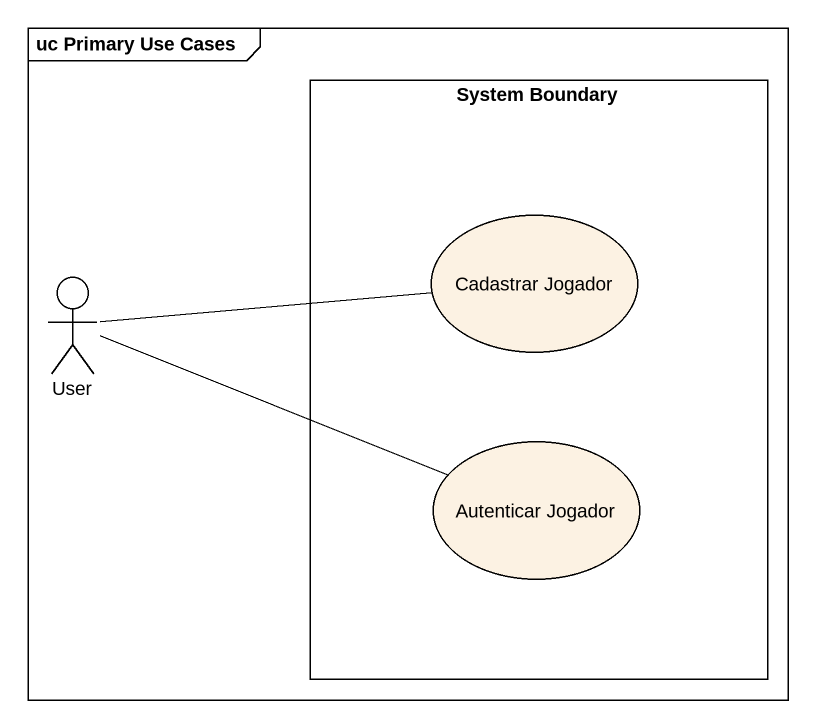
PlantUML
@startuml
mainframe uc Primary Use Cases
rectangle "System Boundary" as System_Boundary {
  usecase "Cadastrar Jogador" as Cadastrar_Jogador
  usecase "Autenticar Jogador" as Autenticar_Jogador
}
actor User
User -right- Cadastrar_Jogador
User -right- Autenticar_Jogador
@enduml
